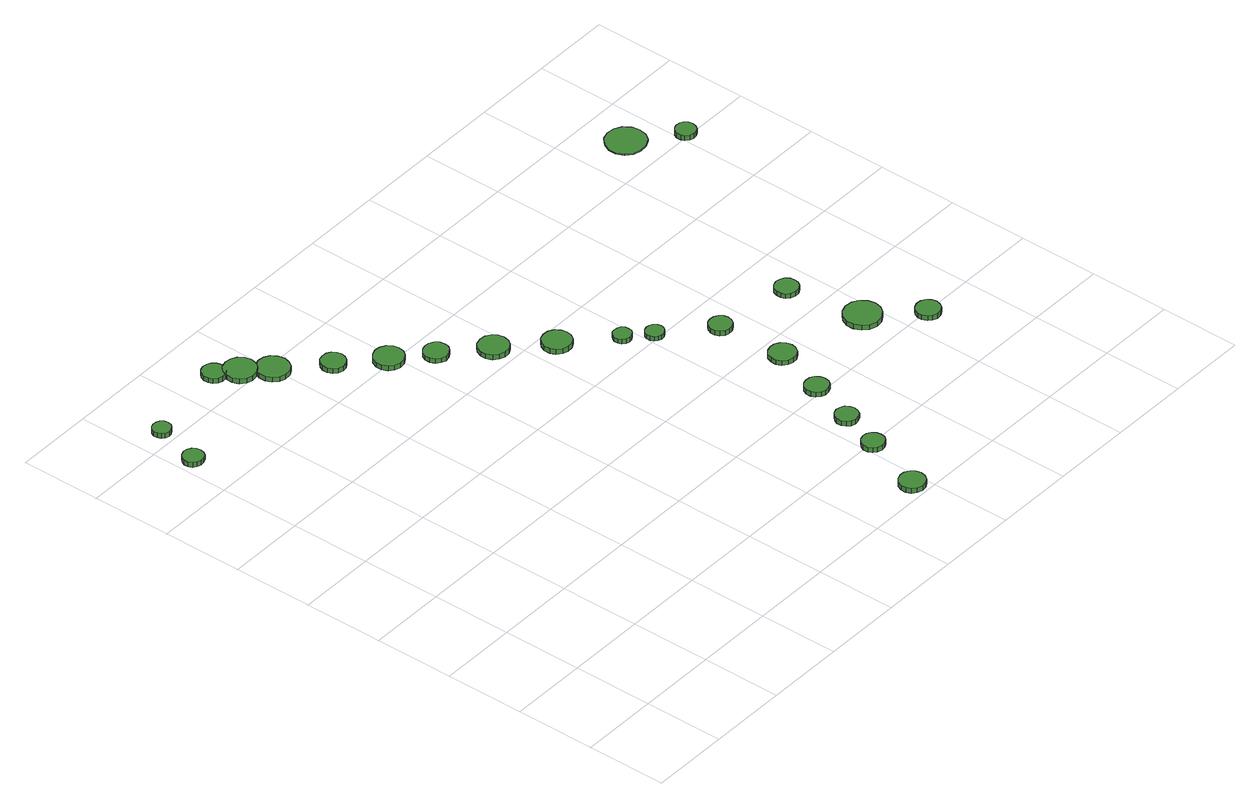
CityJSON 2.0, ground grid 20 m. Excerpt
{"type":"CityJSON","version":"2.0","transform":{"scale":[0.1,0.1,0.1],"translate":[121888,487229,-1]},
"CityObjects":{
"tree1":{"type":"SolitaryVegetationObject","attributes":{"function":"something"},"geometry":[{"type":"MultiSurface","lod":"1","boundaries":[[[0,1,2,3,4,5,6,7,8,9,10,11,12,13,14]],[[15,16,17,18,19,20,21,22,23,24,25,26,27,28,29]],[[0,29,28,1]],[[1,28,27,2]],[[2,27,26,3]],[[3,26,25,4]],[[4,25,24,5]],[[5,24,23,6]],[[6,23,22,7]],[[7,22,21,8]],[[8,21,20,9]],[[9,20,19,10]],[[10,19,18,11]],[[11,18,17,12]],[[12,17,16,13]],[[13,16,15,14]],[[14,15,29,0]]]}]},
"tree2":{"type":"SolitaryVegetationObject","attributes":{"function":"something"},"geometry":[{"type":"MultiSurface","lod":"1","boundaries":[[[30,31,32,33,34,35,36,37,38,39,40,41,42,43,44]],[[45,46,47,48,49,50,51,52,53,54,55,56,57,58,59]],[[30,59,58,31]],[[31,58,57,32]],[[32,57,56,33]],[[33,56,55,34]],[[34,55,54,35]],[[35,54,53,36]],[[36,53,52,37]],[[37,52,51,38]],[[38,51,50,39]],[[39,50,49,40]],[[40,49,48,41]],[[41,48,47,42]],[[42,47,46,43]],[[43,46,45,44]],[[44,45,59,30]]]}]},
"tree3":{"type":"SolitaryVegetationObject","attributes":{"function":"something"},"geometry":[{"type":"MultiSurface","lod":"1","boundaries":[[[60,61,62,63,64,65,66,67,68,69,70,71,72,73,74]],[[75,76,77,78,79,80,81,82,83,84,85,86,87,88,89]],[[60,89,88,61]],[[61,88,87,62]],[[62,87,86,63]],[[63,86,85,64]],[[64,85,84,65]],[[65,84,83,66]],[[66,83,82,67]],[[67,82,81,68]],[[68,81,80,69]],[[69,80,79,70]],[[70,79,78,71]],[[71,78,77,72]],[[72,77,76,73]],[[73,76,75,74]],[[74,75,89,60]]]}]},
"tree4":{"type":"SolitaryVegetationObject","attributes":{"function":"something"},"geometry":[{"type":"MultiSurface","lod":"1","boundaries":[[[90,91,92,93,94,95,96,97,98,99,100,101,102,103,104]],[[105,106,107,108,109,110,111,112,113,114,115,116,117,118,119]],[[90,119,118,91]],[[91,118,117,92]],[[92,117,116,93]],[[93,116,115,94]],[[94,115,114,95]],[[95,114,113,96]],[[96,113,112,97]],[[97,112,111,98]],[[98,111,110,99]],[[99,110,109,100]],[[100,109,108,101]],[[101,108,107,102]],[[102,107,106,103]],[[103,106,105,104]],[[104,105,119,90]]]}]},
"tree5":{"type":"SolitaryVegetationObject","attributes":{"function":"something"},"geometry":[{"type":"MultiSurface","lod":"1","boundaries":[[[120,121,122,123,124,125,126,127,128,129,130,131,132,133,134]],[[135,136,137,138,139,140,141,142,143,144,145,146,147,148,149]],[[120,149,148,121]],[[121,148,147,122]],[[122,147,146,123]],[[123,146,145,124]],[[124,145,144,125]],[[125,144,143,126]],[[126,143,142,127]],[[127,142,141,128]],[[128,141,140,129]],[[129,140,139,130]],[[130,139,138,131]],[[131,138,137,132]],[[132,137,136,133]],[[133,136,135,134]],[[134,135,149,120]]]}]},
"tree6":{"type":"SolitaryVegetationObject","attributes":{"function":"something"},"geometry":[{"type":"MultiSurface","lod":"1","boundaries":[[[150,151,152,153,154,155,156,157,158,159,160,161,162,163,164]],[[165,166,167,168,169,170,171,172,173,174,175,176,177,178,179]],[[150,179,178,151]],[[151,178,177,152]],[[152,177,176,153]],[[153,176,175,154]],[[154,175,174,155]],[[155,174,173,156]],[[156,173,172,157]],[[157,172,171,158]],[[158,171,170,159]],[[159,170,169,160]],[[160,169,168,161]],[[161,168,167,162]],[[162,167,166,163]],[[163,166,165,164]],[[164,165,179,150]]]}]},
"tree7":{"type":"SolitaryVegetationObject","attributes":{"function":"something"},"geometry":[{"type":"MultiSurface","lod":"1","boundaries":[[[180,181,182,183,184,185,186,187,188,189,190,191,192,193,194]],[[195,196,197,198,199,200,201,202,203,204,205,206,207,208,209]],[[180,209,208,181]],[[181,208,207,182]],[[182,207,206,183]],[[183,206,205,184]],[[184,205,204,185]],[[185,204,203,186]],[[186,203,202,187]],[[187,202,201,188]],[[188,201,200,189]],[[189,200,199,190]],[[190,199,198,191]],[[191,198,197,192]],[[192,197,196,193]],[[193,196,195,194]],[[194,195,209,180]]]}]},
"tree8":{"type":"SolitaryVegetationObject","attributes":{"function":"something"},"geometry":[{"type":"MultiSurface","lod":"1","boundaries":[[[210,211,212,213,214,215,216,217,218,219,220,221,222,223,224]],[[225,226,227,228,229,230,231,232,233,234,235,236,237,238,239]],[[210,239,238,211]],[[211,238,237,212]],[[212,237,236,213]],[[213,236,235,214]],[[214,235,234,215]],[[215,234,233,216]],[[216,233,232,217]],[[217,232,231,218]],[[218,231,230,219]],[[219,230,229,220]],[[220,229,228,221]],[[221,228,227,222]],[[222,227,226,223]],[[223,226,225,224]],[[224,225,239,210]]]}]},
"tree9":{"type":"SolitaryVegetationObject","attributes":{"function":"something"},"geometry":[{"type":"MultiSurface","lod":"1","boundaries":[[[240,241,242,243,244,245,246,247,248,249,250,251,252,253,254]],[[255,256,257,258,259,260,261,262,263,264,265,266,267,268,269]],[[240,269,268,241]],[[241,268,267,242]],[[242,267,266,243]],[[243,266,265,244]],[[244,265,264,245]],[[245,264,263,246]],[[246,263,262,247]],[[247,262,261,248]],[[248,261,260,249]],[[249,260,259,250]],[[250,259,258,251]],[[251,258,257,252]],[[252,257,256,253]],[[253,256,255,254]],[[254,255,269,240]]]}]},
"tree10":{"type":"SolitaryVegetationObject","attributes":{"function":"something"},"geometry":[{"type":"MultiSurface","lod":"1","boundaries":[[[270,271,272,273,274,275,276,277,278,279,280,281,282,283,284]],[[285,286,287,288,289,290,291,292,293,294,295,296,297,298,299]],[[270,299,298,271]],[[271,298,297,272]],[[272,297,296,273]],[[273,296,295,274]],[[274,295,294,275]],[[275,294,293,276]],[[276,293,292,277]],[[277,292,291,278]],[[278,291,290,279]],[[279,290,289,280]],[[280,289,288,281]],[[281,288,287,282]],[[282,287,286,283]],[[283,286,285,284]],[[284,285,299,270]]]}]},
"tree11":{"type":"SolitaryVegetationObject","attributes":{"function":"something"},"geometry":[{"type":"MultiSurface","lod":"1","boundaries":[[[300,301,302,303,304,305,306,307,308,309,310,311,312,313,314]],[[315,316,317,318,319,320,321,322,323,324,325,326,327,328,329]],[[300,329,328,301]],[[301,328,327,302]],[[302,327,326,303]],[[303,326,325,304]],[[304,325,324,305]],[[305,324,323,306]],[[306,323,322,307]],[[307,322,321,308]],[[308,321,320,309]],[[309,320,319,310]],[[310,319,318,311]],[[311,318,317,312]],[[312,317,316,313]],[[313,316,315,314]],[[314,315,329,300]]]}]},
"tree12":{"type":"SolitaryVegetationObject","attributes":{"function":"something"},"geometry":[{"type":"MultiSurface","lod":"1","boundaries":[[[330,331,332,333,334,335,336,337,338,339,340,341,342,343,344]],[[345,346,347,348,349,350,351,352,353,354,355,356,357,358,359]],[[330,359,358,331]],[[331,358,357,332]],[[332,357,356,333]],[[333,356,355,334]],[[334,355,354,335]],[[335,354,353,336]],[[336,353,352,337]],[[337,352,351,338]],[[338,351,350,339]],[[339,350,349,340]],[[340,349,348,341]],[[341,348,347,342]],[[342,347,346,343]],[[343,346,345,344]],[[344,345,359,330]]]}]},
"tree13":{"type":"SolitaryVegetationObject","attributes":{"function":"something"},"geometry":[{"type":"MultiSurface","lod":"1","boundaries":[[[360,361,362,363,364,365,366,367,368,369,370,371,372,373,374]],[[375,376,377,378,379,380,381,382,383,384,385,386,387,388,389]],[[360,389,388,361]],[[361,388,387,362]],[[362,387,386,363]],[[363,386,385,364]],[[364,385,384,365]],[[365,384,383,366]],[[366,383,382,367]],[[367,382,381,368]],[[368,381,380,369]],[[369,380,379,370]],[[370,379,378,371]],[[371,378,377,372]],[[372,377,376,373]],[[373,376,375,374]],[[374,375,389,360]]]}]},
"tree14":{"type":"SolitaryVegetationObject","attributes":{"function":"something"},"geometry":[{"type":"MultiSurface","lod":"1","boundaries":[[[390,391,392,393,394,395,396,397,398,399,400,401,402,403,404]],[[405,406,407,408,409,410,411,412,413,414,415,416,417,418,419]],[[390,419,418,391]],[[391,418,417,392]],[[392,417,416,393]],[[393,416,415,394]],[[394,415,414,395]],[[395,414,413,396]],[[396,413,412,397]],[[397,412,411,398]],[[398,411,410,399]],[[399,410,409,400]],[[400,409,408,401]],[[401,408,407,402]],[[402,407,406,403]],[[403,406,405,404]],[[404,405,419,390]]]}]},
"tree15":{"type":"SolitaryVegetationObject","attributes":{"function":"something"},"geometry":[{"type":"MultiSurface","lod":"1","boundaries":[[[420,421,422,423,424,425,426,427,428,429,430,431,432,433,434]],[[435,436,437,438,439,440,441,442,443,444,445,446,447,448,449]],[[420,449,448,421]],[[421,448,447,422]],[[422,447,446,423]],[[423,446,445,424]],[[424,445,444,425]],[[425,444,443,426]],[[426,443,442,427]],[[427,442,441,428]],[[428,441,440,429]],[[429,440,439,430]],[[430,439,438,431]],[[431,438,437,432]],[[432,437,436,433]],[[433,436,435,434]],[[434,435,449,420]]]}]},
"tree16":{"type":"SolitaryVegetationObject","attributes":{"function":"something"},"geometry":[{"type":"MultiSurface","lod":"1","boundaries":[[[450,451,452,453,454,455,456,457,458,459,460,461,462,463,464]],[[465,466,467,468,469,470,471,472,473,474,475,476,477,478,479]],[[450,479,478,451]],[[451,478,477,452]],[[452,477,476,453]],[[453,476,475,454]],[[454,475,474,455]],[[455,474,473,456]],[[456,473,472,457]],[[457,472,471,458]],[[458,471,470,459]],[[459,470,469,460]],[[460,469,468,461]],[[461,468,467,462]],[[462,467,466,463]],[[463,466,465,464]],[[464,465,479,450]]]}]},
"tree17":{"type":"SolitaryVegetationObject","attributes":{"function":"something"},"geometry":[{"type":"MultiSurface","lod":"1","boundaries":[[[480,481,482,483,484,485,486,487,488,489,490,491,492,493,494]],[[495,496,497,498,499,500,501,502,503,504,505,506,507,508,509]],[[480,509,508,481]],[[481,508,507,482]],[[482,507,506,483]],[[483,506,505,484]],[[484,505,504,485]],[[485,504,503,486]],[[486,503,502,487]],[[487,502,501,488]],[[488,501,500,489]],[[489,500,499,490]],[[490,499,498,491]],[[491,498,497,492]],[[492,497,496,493]],[[493,496,495,494]],[[494,495,509,480]]]}]},
"tree18":{"type":"SolitaryVegetationObject","attributes":{"function":"something"},"geometry":[{"type":"MultiSurface","lod":"1","boundaries":[[[510,511,512,513,514,515,516,517,518,519,520,521,522,523,524]],[[525,526,527,528,529,530,531,532,533,534,535,536,537,538,539]],[[510,539,538,511]],[[511,538,537,512]],[[512,537,536,513]],[[513,536,535,514]],[[514,535,534,515]],[[515,534,533,516]],[[516,533,532,517]],[[517,532,531,518]],[[518,531,530,519]],[[519,530,529,520]],[[520,529,528,521]],[[521,528,527,522]],[[522,527,526,523]],[[523,526,525,524]],[[524,525,539,510]]]}]},
"tree19":{"type":"SolitaryVegetationObject","attributes":{"function":"something"},"geometry":[{"type":"MultiSurface","lod":"1","boundaries":[[[540,541,542,543,544,545,546,547,548,549,550,551,552,553,554]],[[555,556,557,558,559,560,561,562,563,564,565,566,567,568,569]],[[540,569,568,541]],[[541,568,567,542]],[[542,567,566,543]],[[543,566,565,544]],[[544,565,564,545]],[[545,564,563,546]],[[546,563,562,547]],[[547,562,561,548]],[[548,561,560,549]],[[549,560,559,550]],[[550,559,558,551]],[[551,558,557,552]],[[552,557,556,553]],[[553,556,555,554]],[[554,555,569,540]]]}]},
"tree20":{"type":"SolitaryVegetationObject","attributes":{"function":"something"},"geometry":[{"type":"MultiSurface","lod":"1","boundaries":[[[570,571,572,573,574,575,576,577,578,579,580,581,582,583,584]],[[585,586,587,588,589,590,591,592,593,594,595,596,597,598,599]],[[570,599,598,571]],[[571,598,597,572]],[[572,597,596,573]],[[573,596,595,574]],[[574,595,594,575]],[[575,594,593,576]],[[576,593,592,577]],[[577,592,591,578]],[[578,591,590,579]],[[579,590,589,580]],[[580,589,588,581]],[[581,588,587,582]],[[582,587,586,583]],[[583,586,585,584]],[[584,585,599,570]]]}]},
"tree21":{"type":"SolitaryVegetationObject","attributes":{"function":"something"},"geometry":[{"type":"MultiSurface","lod":"1","boundaries":[[[600,601,602,603,604,605,606,607,608,609,610,611,612,613,614]],[[615,616,617,618,619,620,621,622,623,624,625,626,627,628,629]],[[600,629,628,601]],[[601,628,627,602]],[[602,627,626,603]],[[603,626,625,604]],[[604,625,624,605]],[[605,624,623,606]],[[606,623,622,607]],[[607,622,621,608]],[[608,621,620,609]],[[609,620,619,610]],[[610,619,618,611]],[[611,618,617,612]],[[612,617,616,613]],[[613,616,615,614]],[[614,615,629,600]]]}]},
"tree22":{"type":"SolitaryVegetationObject","attributes":{"function":"something"},"geometry":[{"type":"MultiSurface","lod":"1","boundaries":[[[630,631,632,633,634,635,636,637,638,639,640,641,642,643,644]],[[645,646,647,648,649,650,651,652,653,654,655,656,657,658,659]],[[630,659,658,631]],[[631,658,657,632]],[[632,657,656,633]],[[633,656,655,634]],[[634,655,654,635]],[[635,654,653,636]],[[636,653,652,637]],[[637,652,651,638]],[[638,651,650,639]],[[639,650,649,640]],[[640,649,648,641]],[[641,648,647,642]],[[642,647,646,643]],[[643,646,645,644]],[[644,645,659,630]]]}]},
"tree23":{"type":"SolitaryVegetationObject","attributes":{"function":"something"},"geometry":[{"type":"MultiSurface","lod":"1","boundaries":[[[660,661,662,663,664,665,666,667,668,669,670,671,672,673,674]],[[675,676,677,678,679,680,681,682,683,684,685,686,687,688,689]],[[660,689,688,661]],[[661,688,687,662]],[[662,687,686,663]],[[663,686,685,664]],[[664,685,684,665]],[[665,684,683,666]],[[666,683,682,667]],[[667,682,681,668]],[[668,681,680,669]],[[669,680,679,670]],[[670,679,678,671]],[[671,678,677,672]],[[672,677,676,673]],[[673,676,675,674]],[[674,675,689,660]]]}]}
},
"vertices":[
[58,1313,30],[56,1324,30],[50,1332,30],[40,1338,30],[30,1339,30],[20,1335,30],[12,1328,30],[7,1318,30],[7,1308,30],[12,1298,30],[20,1291,30],[30,1288,30],[40,1289,30],[50,1294,30],[56,1303,30],[56,1303,17],[50,1294,17],[40,1289,17],[30,1288,17],[20,1291,17],[12,1298,17],[7,1308,17],[7,1318,17],[12,1328,17],[20,1335,17],[30,1339,17],[40,1338,17],[50,1332,17],[56,1324,17],[58,1313,17],
[89,1430,30],[87,1439,30],[81,1447,30],[73,1451,30],[64,1452,30],[55,1449,30],[48,1443,30],[44,1434,30],[44,1425,30],[48,1416,30],[55,1410,30],[64,1407,30],[73,1408,30],[81,1413,30],[87,1420,30],[87,1420,17],[81,1413,17],[73,1408,17],[64,1407,17],[55,1410,17],[48,1416,17],[44,1425,17],[44,1434,17],[48,1443,17],[55,1449,17],[64,1452,17],[73,1451,17],[81,1447,17],[87,1439,17],[89,1430,17],
[325,1469,27],[322,1481,27],[315,1491,27],[305,1496,27],[293,1498,27],[282,1494,27],[273,1486,27],[269,1475,27],[269,1463,27],[273,1453,27],[282,1445,27],[293,1441,27],[305,1442,27],[315,1448,27],[322,1458,27],[322,1458,14],[315,1448,14],[305,1442,14],[293,1441,14],[282,1445,14],[273,1453,14],[269,1463,14],[269,1475,14],[273,1486,14],[282,1494,14],[293,1498,14],[305,1496,14],[315,1491,14],[322,1481,14],[325,1469,14],
[378,1429,29],[375,1445,29],[365,1458,29],[351,1466,29],[335,1468,29],[319,1463,29],[307,1452,29],[301,1437,29],[301,1421,29],[307,1406,29],[319,1395,29],[335,1390,29],[351,1392,29],[365,1400,29],[375,1413,29],[375,1413,16],[365,1400,16],[351,1392,16],[335,1390,16],[319,1395,16],[307,1406,16],[301,1421,16],[301,1437,16],[307,1452,16],[319,1463,16],[335,1468,16],[351,1466,16],[365,1458,16],[375,1445,16],[378,1429,16],
[430,1377,27],[426,1393,27],[417,1407,27],[403,1415,27],[386,1417,27],[371,1411,27],[359,1401,27],[352,1386,27],[352,1369,27],[359,1354,27],[371,1343,27],[386,1338,27],[403,1340,27],[417,1348,27],[426,1362,27],[426,1362,15],[417,1348,15],[403,1340,15],[386,1338,15],[371,1343,15],[359,1354,15],[352,1369,15],[352,1386,15],[359,1401,15],[371,1411,15],[386,1417,15],[403,1415,15],[417,1407,15],[426,1393,15],[430,1377,15],
[521,1289,27],[518,1301,27],[511,1311,27],[501,1317,27],[488,1318,27],[476,1315,27],[467,1306,27],[462,1295,27],[462,1283,27],[467,1271,27],[476,1263,27],[488,1259,27],[501,1261,27],[511,1267,27],[518,1277,27],[518,1277,14],[511,1267,14],[501,1261,14],[488,1259,14],[476,1263,14],[467,1271,14],[462,1283,14],[462,1295,14],[467,1306,14],[476,1315,14],[488,1318,14],[501,1317,14],[511,1311,14],[518,1301,14],[521,1289,14],
[616,1204,28],[613,1219,28],[604,1231,28],[591,1238,28],[576,1240,28],[562,1235,28],[550,1225,28],[544,1211,28],[544,1196,28],[550,1182,28],[562,1172,28],[576,1167,28],[591,1169,28],[604,1177,28],[613,1189,28],[613,1189,15],[604,1177,15],[591,1169,15],[576,1167,15],[562,1172,15],[550,1182,15],[544,1196,15],[544,1211,15],[550,1225,15],[562,1235,15],[576,1240,15],[591,1238,15],[604,1231,15],[613,1219,15],[616,1204,15],
[993,32,31],[990,45,31],[982,55,31],[971,62,31],[958,63,31],[945,59,31],[935,50,31],[930,38,31],[930,25,31],[935,13,31],[945,4,31],[958,0,31],[971,2,31],[982,8,31],[990,19,31],[990,19,18],[982,8,18],[971,2,18],[958,0,18],[945,4,18],[935,13,18],[930,25,18],[930,38,18],[935,50,18],[945,59,18],[958,63,18],[971,62,18],[982,55,18],[990,45,18],[993,32,18],
[692,1136,26],[690,1149,26],[682,1159,26],[671,1165,26],[659,1166,26],[647,1163,26],[637,1154,26],[632,1143,26],[632,1130,26],[637,1119,26],[647,1110,26],[659,1106,26],[671,1108,26],[682,1114,26],[690,1124,26],[690,1124,14],[682,1114,14],[671,1108,14],[659,1106,14],[647,1110,14],[637,1119,14],[632,1130,14],[632,1143,14],[637,1154,14],[647,1163,14],[659,1166,14],[671,1165,14],[682,1159,14],[690,1149,14],[692,1136,14],
[792,1050,27],[789,1065,27],[780,1077,27],[767,1085,27],[752,1086,27],[737,1082,27],[726,1072,27],[720,1058,27],[720,1043,27],[726,1029,27],[737,1019,27],[752,1014,27],[767,1015,27],[780,1023,27],[789,1035,27],[789,1035,14],[780,1023,14],[767,1015,14],[752,1014,14],[737,1019,14],[726,1029,14],[720,1043,14],[720,1058,14],[726,1072,14],[737,1082,14],[752,1086,14],[767,1085,14],[780,1077,14],[789,1065,14],[792,1050,14],
[1044,187,30],[1042,198,30],[1035,208,30],[1025,214,30],[1014,215,30],[1003,211,30],[994,203,30],[989,193,30],[989,181,30],[994,171,30],[1003,163,30],[1014,160,30],[1025,161,30],[1035,167,30],[1042,176,30],[1042,176,17],[1035,167,17],[1025,161,17],[1014,160,17],[1003,163,17],[994,171,17],[989,181,17],[989,193,17],[994,203,17],[1003,211,17],[1014,215,17],[1025,214,17],[1035,208,17],[1042,198,17],[1044,187,17],
[894,955,26],[891,969,26],[883,981,26],[870,989,26],[855,990,26],[841,986,26],[830,976,26],[824,962,26],[824,947,26],[830,934,26],[841,924,26],[855,920,26],[870,921,26],[883,928,26],[891,940,26],[891,940,13],[883,928,13],[870,921,13],[855,920,13],[841,924,13],[830,934,13],[824,947,13],[824,962,13],[830,976,13],[841,986,13],[855,990,13],[870,989,13],[883,981,13],[891,969,13],[894,955,13],
[1086,296,24],[1083,307,24],[1077,317,24],[1067,322,24],[1055,324,24],[1044,320,24],[1036,312,24],[1031,302,24],[1031,290,24],[1036,280,24],[1044,272,24],[1055,268,24],[1067,270,24],[1077,275,24],[1083,285,24],[1083,285,11],[1077,275,11],[1067,270,11],[1055,268,11],[1044,272,11],[1036,280,11],[1031,290,11],[1031,302,11],[1036,312,11],[1044,320,11],[1055,324,11],[1067,322,11],[1077,317,11],[1083,307,11],[1086,296,11],
[1127,414,23],[1125,425,23],[1118,435,23],[1107,441,23],[1095,442,23],[1084,439,23],[1075,431,23],[1070,420,23],[1070,408,23],[1075,397,23],[1084,389,23],[1095,385,23],[1107,386,23],[1118,392,23],[1125,402,23],[1125,402,10],[1118,392,10],[1107,386,10],[1095,385,10],[1084,389,10],[1075,397,10],[1070,408,10],[1070,420,10],[1075,431,10],[1084,439,10],[1095,442,10],[1107,441,10],[1118,435,10],[1125,425,10],[1127,414,10],
[989,857,26],[988,866,26],[982,874,26],[974,878,26],[965,879,26],[956,877,26],[949,870,26],[945,862,26],[945,853,26],[949,844,26],[956,838,26],[965,835,26],[974,836,26],[982,841,26],[988,848,26],[988,848,14],[982,841,14],[974,836,14],[965,835,14],[956,838,14],[949,844,14],[945,853,14],[945,862,14],[949,870,14],[956,877,14],[965,879,14],[974,878,14],[982,874,14],[988,866,14],[989,857,14],
[1042,808,26],[1040,817,26],[1034,825,26],[1026,829,26],[1017,830,26],[1008,827,26],[1001,821,26],[998,813,26],[998,803,26],[1001,795,26],[1008,789,26],[1017,786,26],[1026,787,26],[1034,792,26],[1040,799,26],[1040,799,14],[1034,792,14],[1026,787,14],[1017,786,14],[1008,789,14],[1001,795,14],[998,803,14],[998,813,14],[1001,821,14],[1008,827,14],[1017,830,14],[1026,829,14],[1034,825,14],[1040,817,14],[1042,808,14],
[1171,542,26],[1168,556,26],[1160,567,26],[1148,574,26],[1135,575,26],[1122,571,26],[1111,562,26],[1106,549,26],[1106,536,26],[1111,523,26],[1122,514,26],[1135,510,26],[1148,511,26],[1160,518,26],[1168,529,26],[1168,529,14],[1160,518,14],[1148,511,14],[1135,510,14],[1122,514,14],[1111,523,14],[1106,536,14],[1106,549,14],[1111,562,14],[1122,571,14],[1135,575,14],[1148,574,14],[1160,567,14],[1168,556,14],[1171,542,14],
[1156,711,28],[1154,722,28],[1147,731,28],[1137,737,28],[1125,738,28],[1114,735,28],[1106,727,28],[1101,716,28],[1101,705,28],[1106,694,28],[1114,686,28],[1125,683,28],[1137,684,28],[1147,690,28],[1154,699,28],[1154,699,15],[1147,690,15],[1137,684,15],[1125,683,15],[1114,686,15],[1106,694,15],[1101,705,15],[1101,716,15],[1106,727,15],[1114,735,15],[1125,738,15],[1137,737,15],[1147,731,15],[1154,722,15],[1156,711,15],
[1400,492,27],[1396,510,27],[1385,526,27],[1369,535,27],[1350,537,27],[1332,531,27],[1319,519,27],[1311,501,27],[1311,483,27],[1319,466,27],[1332,453,27],[1350,447,27],[1369,449,27],[1385,459,27],[1396,474,27],[1396,474,14],[1385,459,14],[1369,449,14],[1350,447,14],[1332,453,14],[1319,466,14],[1311,483,14],[1311,501,14],[1319,519,14],[1332,531,14],[1350,537,14],[1369,535,14],[1385,526,14],[1396,510,14],[1400,492,14],
[1350,680,29],[1348,692,29],[1341,702,29],[1330,707,29],[1319,709,29],[1307,705,29],[1298,697,29],[1294,686,29],[1294,674,29],[1298,663,29],[1307,656,29],[1319,652,29],[1330,653,29],[1341,659,29],[1348,669,29],[1348,669,17],[1341,659,17],[1330,653,17],[1319,652,17],[1307,656,17],[1298,663,17],[1294,674,17],[1294,686,17],[1298,697,17],[1307,705,17],[1319,709,17],[1330,707,17],[1341,702,17],[1348,692,17],[1350,680,17],
[1496,397,21],[1493,409,21],[1486,419,21],[1475,425,21],[1463,426,21],[1451,422,21],[1442,414,21],[1437,403,21],[1437,391,21],[1442,379,21],[1451,371,21],[1463,367,21],[1475,369,21],[1486,375,21],[1493,385,21],[1493,385,8],[1486,375,8],[1475,369,8],[1463,367,8],[1451,371,8],[1442,379,8],[1437,391,8],[1437,403,8],[1442,414,8],[1451,422,8],[1463,426,8],[1475,425,8],[1486,419,8],[1493,409,8],[1496,397,8],
[1565,1293,12],[1561,1313,12],[1549,1330,12],[1531,1340,12],[1511,1342,12],[1492,1336,12],[1477,1322,12],[1468,1303,12],[1468,1283,12],[1477,1264,12],[1492,1251,12],[1511,1245,12],[1531,1247,12],[1549,1257,12],[1561,1273,12],[1561,1273,9],[1549,1257,9],[1531,1247,9],[1511,1245,9],[1492,1251,9],[1477,1264,9],[1468,1283,9],[1468,1303,9],[1477,1322,9],[1492,1336,9],[1511,1342,9],[1531,1340,9],[1549,1330,9],[1561,1313,9],[1565,1293,9],
[1640,1205,28],[1638,1215,28],[1632,1223,28],[1623,1228,28],[1613,1229,28],[1603,1226,28],[1595,1219,28],[1591,1210,28],[1591,1199,28],[1595,1190,28],[1603,1183,28],[1613,1180,28],[1623,1181,28],[1632,1186,28],[1638,1195,28],[1638,1195,15],[1632,1186,15],[1623,1181,15],[1613,1180,15],[1603,1183,15],[1595,1190,15],[1591,1199,15],[1591,1210,15],[1595,1219,15],[1603,1226,15],[1613,1229,15],[1623,1228,15],[1632,1223,15],[1638,1215,15],[1640,1205,15]
]}
